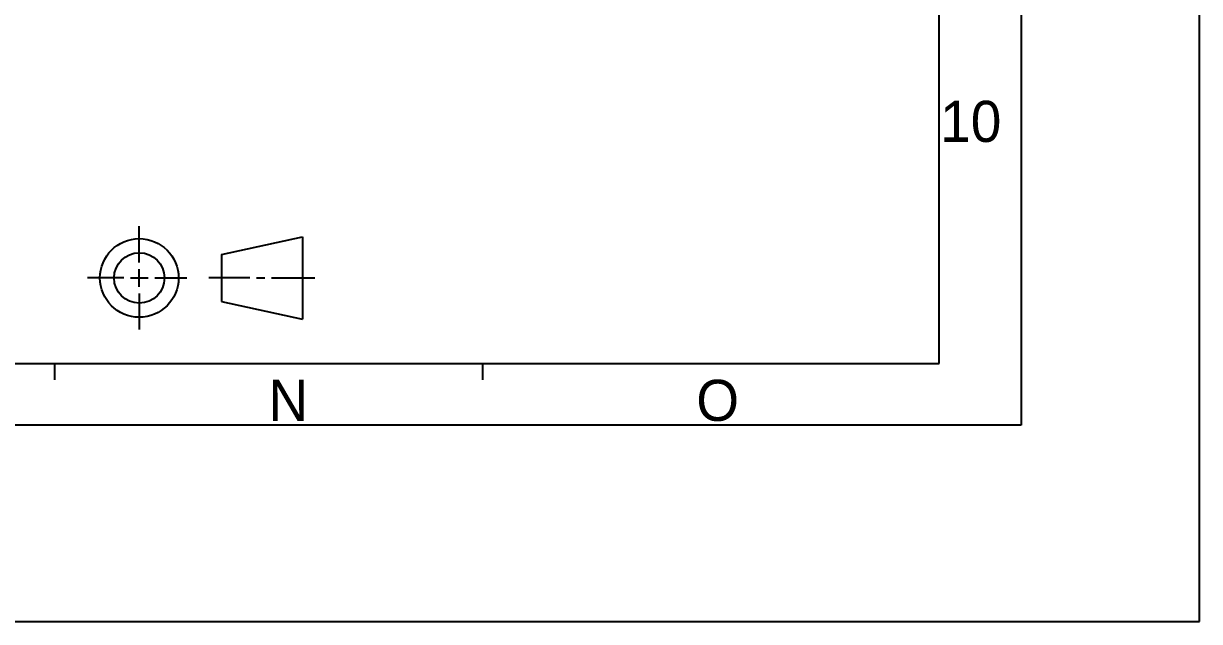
# Model space of a CAD drawing. Header units: millimetres. Extents: x 0 to 841, y 0 to 594.
# Drawn here: x 698.1 to 841, y 0 to 72.7 of the extents above; entities that cross this region are included whole.
import ezdxf

# ---------------------------------------------------------------- set-up
doc = ezdxf.new("R2010")
doc.units = ezdxf.units.MM
doc.header["$LTSCALE"] = 46.255
doc.layers.get('0').update_dxf_attribs({"linetype": 'CONTINUOUS'})
doc.styles.add('TEXTSTYLE_2', font='txt')

msp = doc.modelspace()

# ---------------------------------------------------------------- linework, layer by layer
at = {"color": 7, "linetype": 'CONTINUOUS'}
for p, q in [((841, 0), (841, 594)), ((819.342, 574.885), (819.342, 23.885)), ((809.342, 31.385), (809.342, 566.885)), ((712.144, 43.643), (712.144, 48.043)), ((722.116, 44.628), (731.995, 46.785)), ((731.995, 46.785), (731.995, 36.738)), ((722.116, 44.628), (722.116, 38.895)), ((710.263, 41.762), (705.863, 41.762)), ((711.075, 41.762), (713.214, 41.762)), ((712.144, 40.692), (712.144, 42.831)), ((714.025, 41.762), (717.926, 41.762)), ((725.579, 41.762), (720.616, 41.762)), ((726.376, 41.762), (727.405, 41.762)), ((728.202, 41.762), (733.495, 41.762)), ((712.144, 39.88), (712.144, 35.48)), ((722.116, 38.895), (731.995, 36.738)), ((25.842, 31.385), (809.342, 31.385)), ((701.842, 31.385), (701.842, 29.385)), ((753.842, 31.385), (753.842, 29.385)), ((819.342, 23.885), (16.342, 23.885)), ((0, 0), (841, 0))]:
    msp.add_line(p, q, dxfattribs=at)
for radius in [4.781, 3.061]:
    msp.add_circle((712.144, 41.762), radius, dxfattribs=at)

# ---------------------------------------------------------------- texts
at = {"color": 7, "linetype": 'CONTINUOUS', "char_height": 5, "attachment_point": 1, "line_spacing_factor": 0.9, "style": 'TEXTSTYLE_2'}
for s, insert, width in [('10', (809.484, 63.302), 10), ('N', (727.842, 29.385), 5), ('O', (779.842, 29.385), 5)]:
    msp.add_mtext(s, dxfattribs=dict(at, insert=insert, width=width))

doc.saveas('drawing.dxf')
